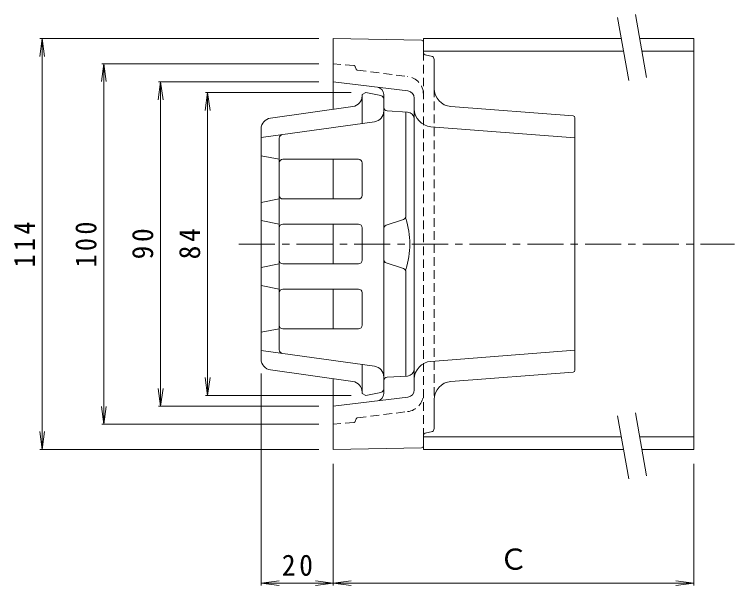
# Model space of a CAD drawing. Units: millimetres, scale not verified. Extents: x -362 to 349, y -275 to 216.
# Drawn here: x 49 to 248.8, y 57.6 to 216 of the extents above; entities that cross this region are included whole.
import ezdxf
from ezdxf.enums import TextEntityAlignment as Align

# ---------------------------------------------------------------- set-up
doc = ezdxf.new("R2010")
doc.units = ezdxf.units.MM
doc.header["$LTSCALE"] = 2
doc.linetypes.add('CHAIN1', pattern=[8, 5, -1, 1, -1])
doc.linetypes.add('DASHED1', pattern=[1.8, 1.2, -0.6])
for name, color, linetype, lineweight in [('0-0_通り芯', 3, 'Continuous', 9), ('0-2_仕上', 6, 'Continuous', 9), ('0-3_建具', 4, 'Continuous', 9), ('0-4_その他', 7, 'Continuous', 9)]:
    doc.layers.add(name, color=color, linetype=linetype, lineweight=lineweight)
doc.styles.add('ＭＳ ゴシック', font='')
doc.styles.get('ＭＳ ゴシック').set_extended_font_data('MS Gothic')

msp = doc.modelspace()

# ---------------------------------------------------------------- linework, layer by layer
at = {"layer": '0-0_通り芯'}
for p, q in [((161.967, 208.845), (137.457, 209.336)), ((137.457, 209.336), (137.457, 189.711)), ((162.457, 205.683), (162.457, 208.346)), ((163.293, 204.696), (164.621, 204.475)), ((165.457, 203.488), (165.457, 195.466)), ((158.162, 194.793), (137.457, 197.336)), ((151.457, 190.279), (151.457, 193.847)), ((159.919, 192.808), (159.919, 111.863)), ((203.995, 187.871), (170.074, 190.48)), ((158.035, 188.952), (152.399, 189.281)), ((157.602, 160.104), (157.602, 188.977)), ((204.457, 117.299), (204.457, 187.373)), ((164.535, 184.889), (204.457, 181.818)), ((137.457, 175.836), (137.457, 164.836)), ((137.457, 157.836), (137.457, 146.836)), ((156.918, 159.155), (152.141, 157.563)), ((151.457, 148.056), (151.457, 156.615)), ((156.918, 145.516), (152.141, 147.107)), ((157.602, 144.567), (157.602, 115.694)), ((137.457, 139.836), (137.457, 128.836)), ((164.535, 119.783), (204.457, 122.853)), ((203.995, 116.8), (170.074, 114.191)), ((137.457, 114.96), (137.457, 95.336)), ((151.457, 114.392), (151.457, 110.824)), ((158.035, 115.719), (152.399, 115.391)), ((158.162, 109.878), (137.457, 107.336)), ((165.457, 101.183), (165.457, 109.205)), ((163.293, 99.975), (164.621, 100.196)), ((162.457, 98.988), (162.457, 96.326)), ((161.967, 95.826), (137.457, 95.336))]:
    msp.add_line(p, q, dxfattribs=at)
at = {"layer": '0-0_通り芯', "linetype": 'DASHED1'}
for p, q in [((162.457, 205.683), (162.457, 98.988)), ((143.138, 201.862), (137.457, 202.336)), ((143.567, 201.536), (143.814, 200.86)), ((144.222, 200.535), (158.066, 198.835)), ((165.457, 195.466), (165.457, 109.205)), ((144.222, 104.136), (158.066, 105.836)), ((143.138, 102.809), (137.457, 102.336)), ((143.567, 103.136), (143.814, 103.812))]:
    msp.add_line(p, q, dxfattribs=at)
at = {"layer": '0-0_通り芯', "linetype": 'CHAIN1'}
msp.add_line((111.284, 152.336), (248.76, 152.336), dxfattribs=at)
at = {"layer": '0-0_通り芯'}
for centre, radius, start, end in [((161.957, 208.346), 0.5, 0, 88.85497), ((163.457, 205.683), 1, 180, 260.53767), ((164.457, 203.488), 1, 0, 80.53702), ((149.457, 193.847), 2, 0, 83.00008), ((157.919, 192.808), 2, 0, 82.99983), ((170.457, 195.466), 5, 180, 265.60143), ((152.457, 190.279), 1, 180, 266.66057), ((164.919, 189.874), 5, 180, 265.60143), ((157.919, 186.955), 2, 0, 86.66118), ((203.957, 187.373), 0.5, 0, 85.60068), ((156.602, 160.104), 1, 288.42238, 0), ((135.129, 152.335), 23.552, 342.58881, 17.41119), ((152.457, 156.615), 1, 108.42059, 180), ((152.457, 148.056), 1, 180, 251.57941), ((156.602, 144.567), 1, 0, 71.57762), ((164.919, 114.797), 5, 94.39857, 180), ((157.919, 117.716), 2, 273.33882, 0), ((203.957, 117.299), 0.5, 274.39932, 0), ((152.457, 114.392), 1, 93.33943, 180), ((170.457, 109.205), 5, 94.39857, 180), ((157.919, 111.863), 2, 277.00017, 0), ((149.457, 110.824), 2, 276.99992, 0), ((163.457, 98.988), 1, 99.46233, 180), ((164.457, 101.183), 1, 279.46298, 0), ((161.957, 96.326), 0.5, 271.14503, 0)]:
    msp.add_arc(centre, radius, start, end, dxfattribs=at)
at = {"layer": '0-0_通り芯', "linetype": 'DASHED1'}
for centre, radius, start, end in [((143.097, 201.364), 0.5, 20.07355, 85.23436), ((144.283, 201.031), 0.5, 200.07355, 262.99733), ((157.457, 193.872), 5, 0, 82.99973), ((157.457, 110.799), 5, 277.00027, 0), ((144.283, 103.64), 0.5, 97.00267, 159.92645), ((143.097, 103.307), 0.5, 274.76564, 339.92645)]:
    msp.add_arc(centre, radius, start, end, dxfattribs=at)
at = {"layer": '0-2_仕上'}
for p, q in [((145.457, 193.836), (146.457, 194.336)), ((145.457, 185.786), (145.457, 193.836)), ((150.653, 193.496), (146.457, 194.336)), ((151.457, 152.336), (151.457, 192.516)), ((120.039, 187.263), (142.874, 190.473)), ((148.874, 186.267), (117.457, 181.851)), ((117.457, 184.293), (117.457, 152.336)), ((122.457, 181.685), (122.457, 152.336)), ((117.457, 176.836), (122.457, 175.836)), ((144.457, 175.836), (123.457, 175.836)), ((145.457, 174.836), (145.457, 165.836)), ((117.457, 163.836), (122.457, 164.836)), ((144.457, 164.836), (123.457, 164.836)), ((117.457, 158.836), (122.457, 157.836)), ((144.457, 157.836), (123.457, 157.836)), ((145.457, 156.836), (145.457, 152.336)), ((117.457, 120.379), (117.457, 152.336)), ((122.457, 122.986), (122.457, 152.336)), ((145.457, 147.836), (145.457, 152.336)), ((151.457, 152.336), (151.457, 112.155)), ((117.457, 145.836), (122.457, 146.836)), ((144.457, 146.836), (123.457, 146.836)), ((117.457, 140.836), (122.457, 139.836)), ((144.457, 139.836), (123.457, 139.836)), ((145.457, 129.836), (145.457, 138.836)), ((117.457, 127.836), (122.457, 128.836)), ((144.457, 128.836), (123.457, 128.836)), ((148.874, 118.404), (117.457, 122.82)), ((145.457, 118.885), (145.457, 110.836)), ((120.039, 117.408), (142.874, 114.199)), ((145.457, 110.836), (146.457, 110.336)), ((150.653, 111.175), (146.457, 110.336))]:
    msp.add_line(p, q, dxfattribs=at)
for centre, radius, start, end in [((142.457, 193.443), 3, 278.0002, 0), ((150.457, 192.516), 1, 0, 78.68979), ((148.457, 189.237), 3, 278.00018, 0), ((120.457, 184.293), 3, 97.99995, 180), ((123.457, 181.685), 1, 97.99998, 180), ((123.457, 174.836), 1, 90, 180), ((144.457, 174.836), 1, 0, 90), ((123.457, 165.836), 1, 180, 270), ((144.457, 165.836), 1, 270, 0), ((123.457, 156.836), 1, 90, 180), ((144.457, 156.836), 1, 0, 90), ((123.457, 147.836), 1, 180, 270), ((144.457, 147.836), 1, 270, 0), ((123.457, 138.836), 1, 90, 180), ((144.457, 138.836), 1, 0, 90), ((123.457, 129.836), 1, 180, 270), ((144.457, 129.836), 1, 270, 0), ((123.457, 122.986), 1, 180, 262.00002), ((120.457, 120.379), 3, 180, 262.00005), ((148.457, 115.434), 3, 0, 81.99982), ((142.457, 111.228), 3, 0, 81.9998), ((150.457, 112.155), 1, 281.31021, 0)]:
    msp.add_arc(centre, radius, start, end, dxfattribs=at)
at = {"layer": '0-3_建具', "color": 7}
for p, q in [((221.236, 216.036), (224.321, 198.539)), ((216.311, 215.167), (219.397, 197.67)), ((216.311, 104.667), (219.397, 87.17)), ((221.236, 105.536), (224.321, 88.039))]:
    msp.add_line(p, q, dxfattribs=at)
at = {"layer": '0-3_建具'}
for p, q in [((162.457, 205.836), (162.457, 209.336)), ((162.457, 209.336), (217.34, 209.336)), ((222.417, 209.336), (237.457, 209.336)), ((237.457, 95.336), (237.457, 209.336)), ((162.457, 205.836), (217.957, 205.836)), ((223.034, 205.836), (237.457, 205.836)), ((162.457, 95.336), (162.457, 98.836)), ((162.457, 98.836), (217.34, 98.836)), ((222.417, 98.836), (237.457, 98.836)), ((162.457, 95.336), (217.957, 95.336)), ((223.034, 95.336), (237.457, 95.336))]:
    msp.add_line(p, q, dxfattribs=at)
at = {"layer": '0-4_その他'}
for p, q in [((56.727, 209.336), (56.075, 204.378)), ((56.127, 209.336), (133.457, 209.336)), ((56.727, 95.336), (56.727, 209.336)), ((56.727, 209.336), (57.38, 204.378)), ((73.859, 202.336), (73.207, 197.378)), ((73.259, 202.336), (133.457, 202.336)), ((73.859, 102.336), (73.859, 202.336)), ((73.859, 202.336), (74.512, 197.378)), ((89.587, 197.336), (88.934, 192.378)), ((88.987, 197.336), (133.457, 197.336)), ((89.587, 107.336), (89.587, 197.336)), ((89.587, 197.336), (90.24, 192.378)), ((102.624, 194.336), (101.972, 189.378)), ((102.024, 194.336), (142.457, 194.336)), ((102.624, 110.336), (102.624, 194.336)), ((102.624, 194.336), (103.277, 189.378)), ((117.457, 57.626), (117.457, 116.379)), ((102.624, 110.336), (101.972, 115.293)), ((102.624, 110.336), (103.277, 115.293)), ((89.587, 107.336), (88.934, 112.293)), ((89.587, 107.336), (90.24, 112.293)), ((102.024, 110.336), (142.457, 110.336)), ((73.859, 102.336), (73.207, 107.293)), ((73.859, 102.336), (74.512, 107.293)), ((88.987, 107.336), (133.457, 107.336)), ((73.259, 102.336), (133.457, 102.336)), ((56.727, 95.336), (56.075, 100.293)), ((56.727, 95.336), (57.38, 100.293)), ((56.127, 95.336), (133.457, 95.336)), ((137.457, 57.626), (137.457, 91.336)), ((237.457, 57.626), (237.457, 91.336)), ((117.457, 58.226), (122.414, 58.879)), ((117.457, 58.226), (137.457, 58.226)), ((117.457, 58.226), (122.414, 57.574)), ((137.457, 58.226), (132.5, 58.879)), ((137.457, 58.226), (132.5, 57.574)), ((137.457, 58.226), (142.414, 58.879)), ((137.457, 58.226), (237.457, 58.226)), ((137.457, 58.226), (142.414, 57.574)), ((237.457, 58.226), (232.5, 58.879)), ((237.457, 58.226), (232.5, 57.574))]:
    msp.add_line(p, q, dxfattribs=at)

# ---------------------------------------------------------------- texts
at = {"layer": '0-4_その他', "color": 2, "style": 'ＭＳ ゴシック'}
msp.add_text('Ｃ', height=5.865, dxfattribs=at).set_placement((183.457, 60.226), align=Align.BOTTOM_LEFT)
at = {"layer": '0-4_その他', "color": 2, "char_height": 5.865, "attachment_point": 7, "rotation": 90, "style": 'ＭＳ ゴシック'}
for s, insert in [('\\T1.27;\\W0.9;114', (54.727, 145.836)), ('\\T1.27;\\W0.9;100', (71.859, 145.836)), ('\\T1.27;\\W0.95;90', (87.587, 148.086)), ('\\T1.27;\\W0.95;84', (100.624, 148.086))]:
    msp.add_mtext(s, dxfattribs=dict(at, insert=insert))
at = {"layer": '0-4_その他', "color": 2, "insert": (123.207, 60.226), "char_height": 5.865, "attachment_point": 7, "style": 'ＭＳ ゴシック'}
msp.add_mtext('\\T1.27;\\W0.95;20', dxfattribs=at)

doc.saveas('drawing.dxf')
